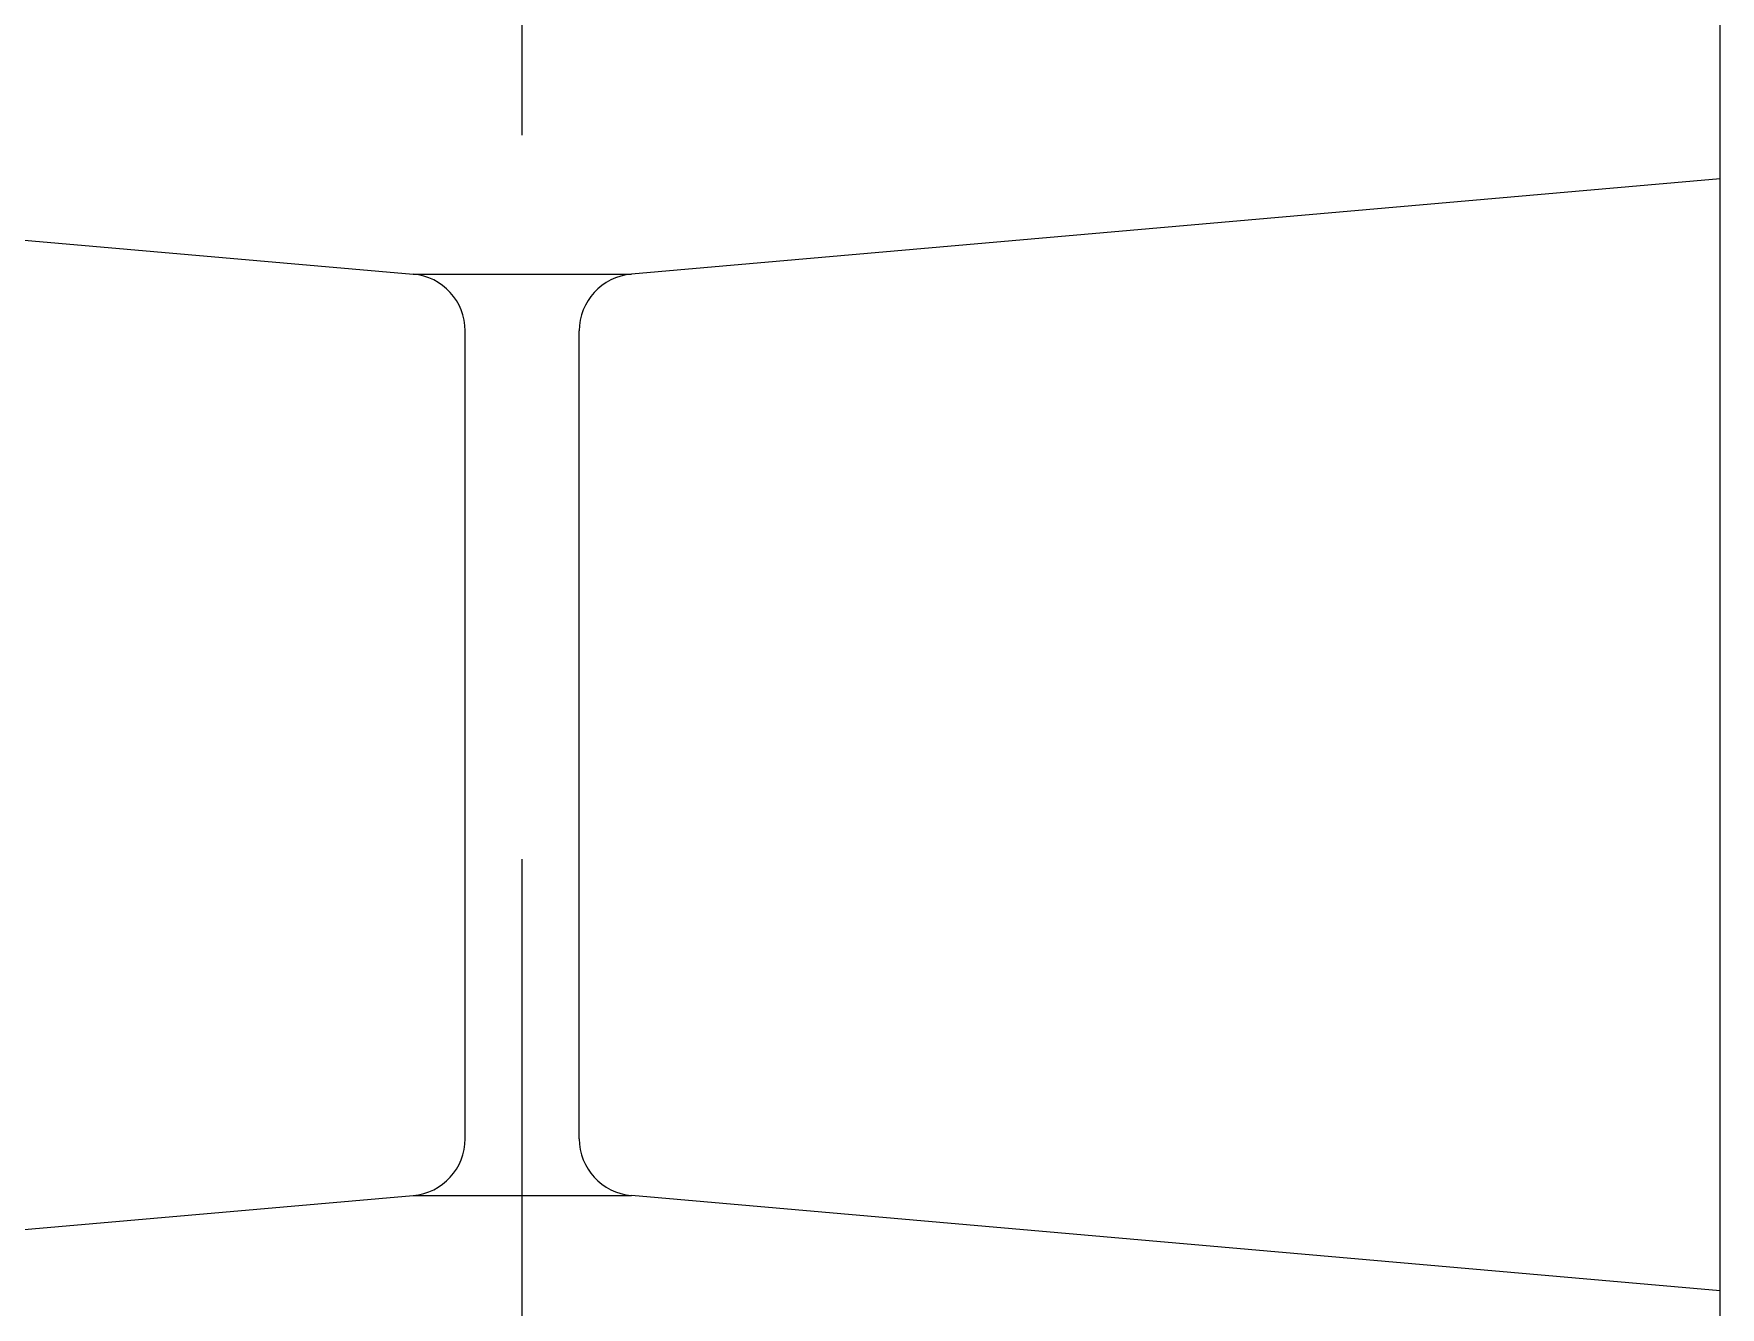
# Model space of a CAD drawing. Extents: x -260 to 40, y -107 to 195.
# Drawn here: x -180.49 to -165.71, y 137.97 to 149.14 of the extents above; entities that cross this region are included whole.
import ezdxf

# ---------------------------------------------------------------- set-up
doc = ezdxf.new("R2010")
doc.units = 0
doc.linetypes.add('CENTER', pattern=[50.8, 31.75, -6.35, 6.35, -6.35])
doc.layers.get('0').update_dxf_attribs({"linetype": 'CONTINUOUS'})
doc.layers.add('CENTER', color=1, linetype='CENTER')

msp = doc.modelspace()

# ---------------------------------------------------------------- linework, layer by layer
at = {"color": 7, "linetype": 'CONTINUOUS'}
for p, q in [((-165.712, 126.99), (-165.712, 182.989)), ((-186.712, 147.864), (-177.168, 147.029)), ((-165.712, 147.864), (-175.255, 147.029)), ((-177.168, 147.029), (-175.255, 147.029)), ((-176.712, 139.447), (-176.712, 146.531)), ((-175.712, 139.447), (-175.712, 146.531)), ((-186.712, 138.114), (-177.168, 138.949)), ((-177.168, 138.949), (-175.255, 138.949)), ((-165.712, 138.114), (-175.255, 138.949))]:
    msp.add_line(p, q, dxfattribs=at)
for centre, start, end in [((-177.212, 146.531), 0, 85), ((-175.212, 146.531), 95, 180), ((-177.212, 139.447), 275, 0), ((-175.212, 139.447), 180, 265)]:
    msp.add_arc(centre, 0.5, start, end, dxfattribs=at)
at = {"layer": 'CENTER', "color": 1, "linetype": 'CENTER'}
msp.add_line((-176.212, 97.449), (-176.212, 190.489), dxfattribs=at)

doc.saveas('drawing.dxf')
